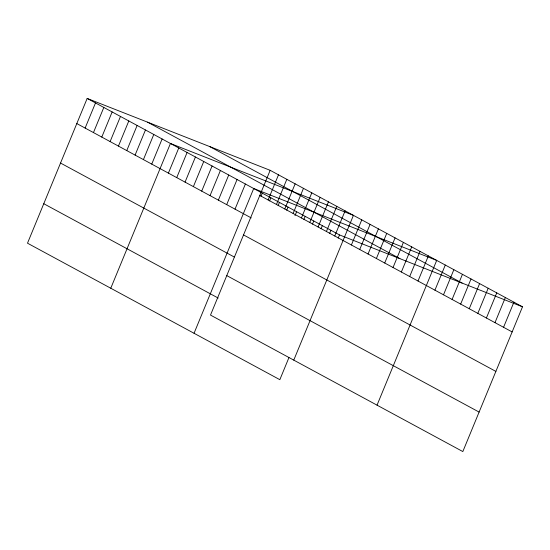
<?xml version="1.0" encoding="UTF-8"?>
<svg xmlns="http://www.w3.org/2000/svg" width="550" height="550" viewBox="0 0 550 550"><rect width="100%" height="100%" fill="white"/><g stroke="black" fill="none" stroke-linecap="round" stroke-linejoin="round"><path stroke-width="0.82" d="M270.16 170.321L210.499 315.081L462.832 451.564L522.5 306.804L270.16 170.321L87.168 98.436L27.5 243.196L279.84 379.679L288.949 357.569M85.133 128.074L95.494 102.946M93.459 132.578L103.819 107.449M101.791 137.081L112.145 111.953M110.117 141.591L120.478 116.456M118.442 146.094L128.803 120.959M126.768 150.597L137.129 125.462M135.094 155.1L145.454 129.965M143.426 159.603L153.78 134.468M151.752 164.106L162.113 138.971M110.77 288.234L170.438 143.474L353.43 215.359L293.769 360.119M168.403 173.113L178.764 147.984M176.736 177.616L187.089 152.488M185.061 182.119L195.422 156.991M193.387 186.629L203.748 161.494M201.712 191.132L212.073 165.997M210.038 195.635L220.399 170.5M218.371 200.138L228.724 175.003M226.696 204.641L237.057 179.506M235.022 209.144L245.383 184.009M194.047 333.272L253.708 188.519L436.707 260.397L377.039 405.158M260.996 196.295L262.288 193.153M268.132 199.959L278.486 174.824M269.576 200.936L270.868 197.794M276.457 204.462L286.818 179.327M278.156 205.576L279.448 202.434M284.783 208.966L295.144 183.831M286.736 210.217L288.028 207.075M293.109 213.469L303.469 188.334M294.986 215.641L296.608 211.716M301.441 217.972L311.795 192.844M303.889 219.498L305.188 216.356M309.767 222.475L320.127 197.347M312.469 224.139L313.768 220.997M318.093 226.978L328.453 201.85M321.049 228.779L322.348 225.637M326.418 231.488L336.779 206.353M329.629 233.42L330.928 230.278M334.744 235.991L345.104 210.856M338.209 238.061L339.501 234.919L87.168 98.436M351.402 244.998L361.763 219.863M359.728 249.501L370.088 224.366M368.053 254.004L378.414 228.869M376.386 258.507L386.739 233.372M384.711 263.01L395.072 237.882M393.037 267.513L403.397 242.385M401.362 272.016L411.723 246.888M409.688 276.526L420.049 251.391M418.021 281.029L428.374 255.894M434.926 290.173L445.287 265.038M443.506 294.814L453.867 269.679M452.086 299.454L462.44 274.319M460.666 304.095L471.02 278.96M469.246 308.736L479.6 283.601M477.826 313.369L488.18 288.241M486.399 318.01L496.76 292.882M494.979 322.651L505.34 297.522M503.559 327.291L513.92 302.163M339.501 234.919L522.5 306.804M209.77 146.603L462.11 283.078M147.551 122.162L399.891 258.637M259.799 195.456L512.139 331.932M76.808 123.571L251.212 217.903M243.533 234.933L495.873 371.408M60.534 163.047L234.231 256.994M226.765 275.605L479.105 412.081M43.773 203.72L218.178 298.052"/></g></svg>
